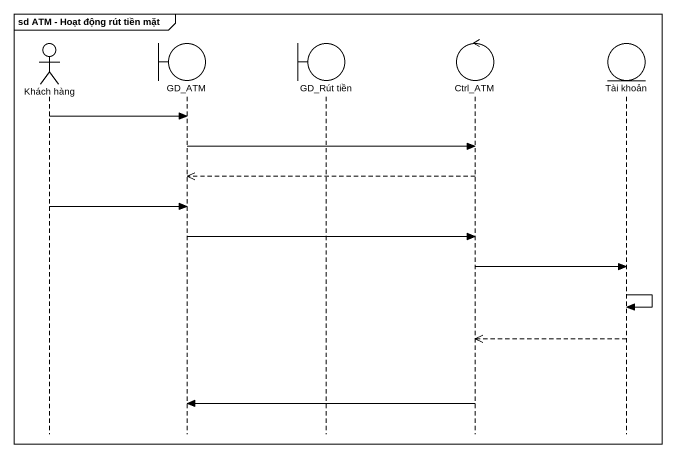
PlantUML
@startuml
mainframe sd ATM - Hoạt động rút tiền mặt
hide footbox
actor "Khách hàng" as Khách_hàng
boundary GD_ATM
boundary "GD_Rút tiền" as GD_Rút_tiền
control Ctrl_ATM
entity "Tài khoản" as Tài_khoản

Khách_hàng -> GD_ATM
GD_ATM -> Ctrl_ATM
Ctrl_ATM -->> GD_ATM
Khách_hàng -> GD_ATM
GD_ATM -> Ctrl_ATM
Ctrl_ATM -> Tài_khoản
Tài_khoản -> Tài_khoản
Tài_khoản -->> Ctrl_ATM
Ctrl_ATM -> GD_ATM
@enduml
